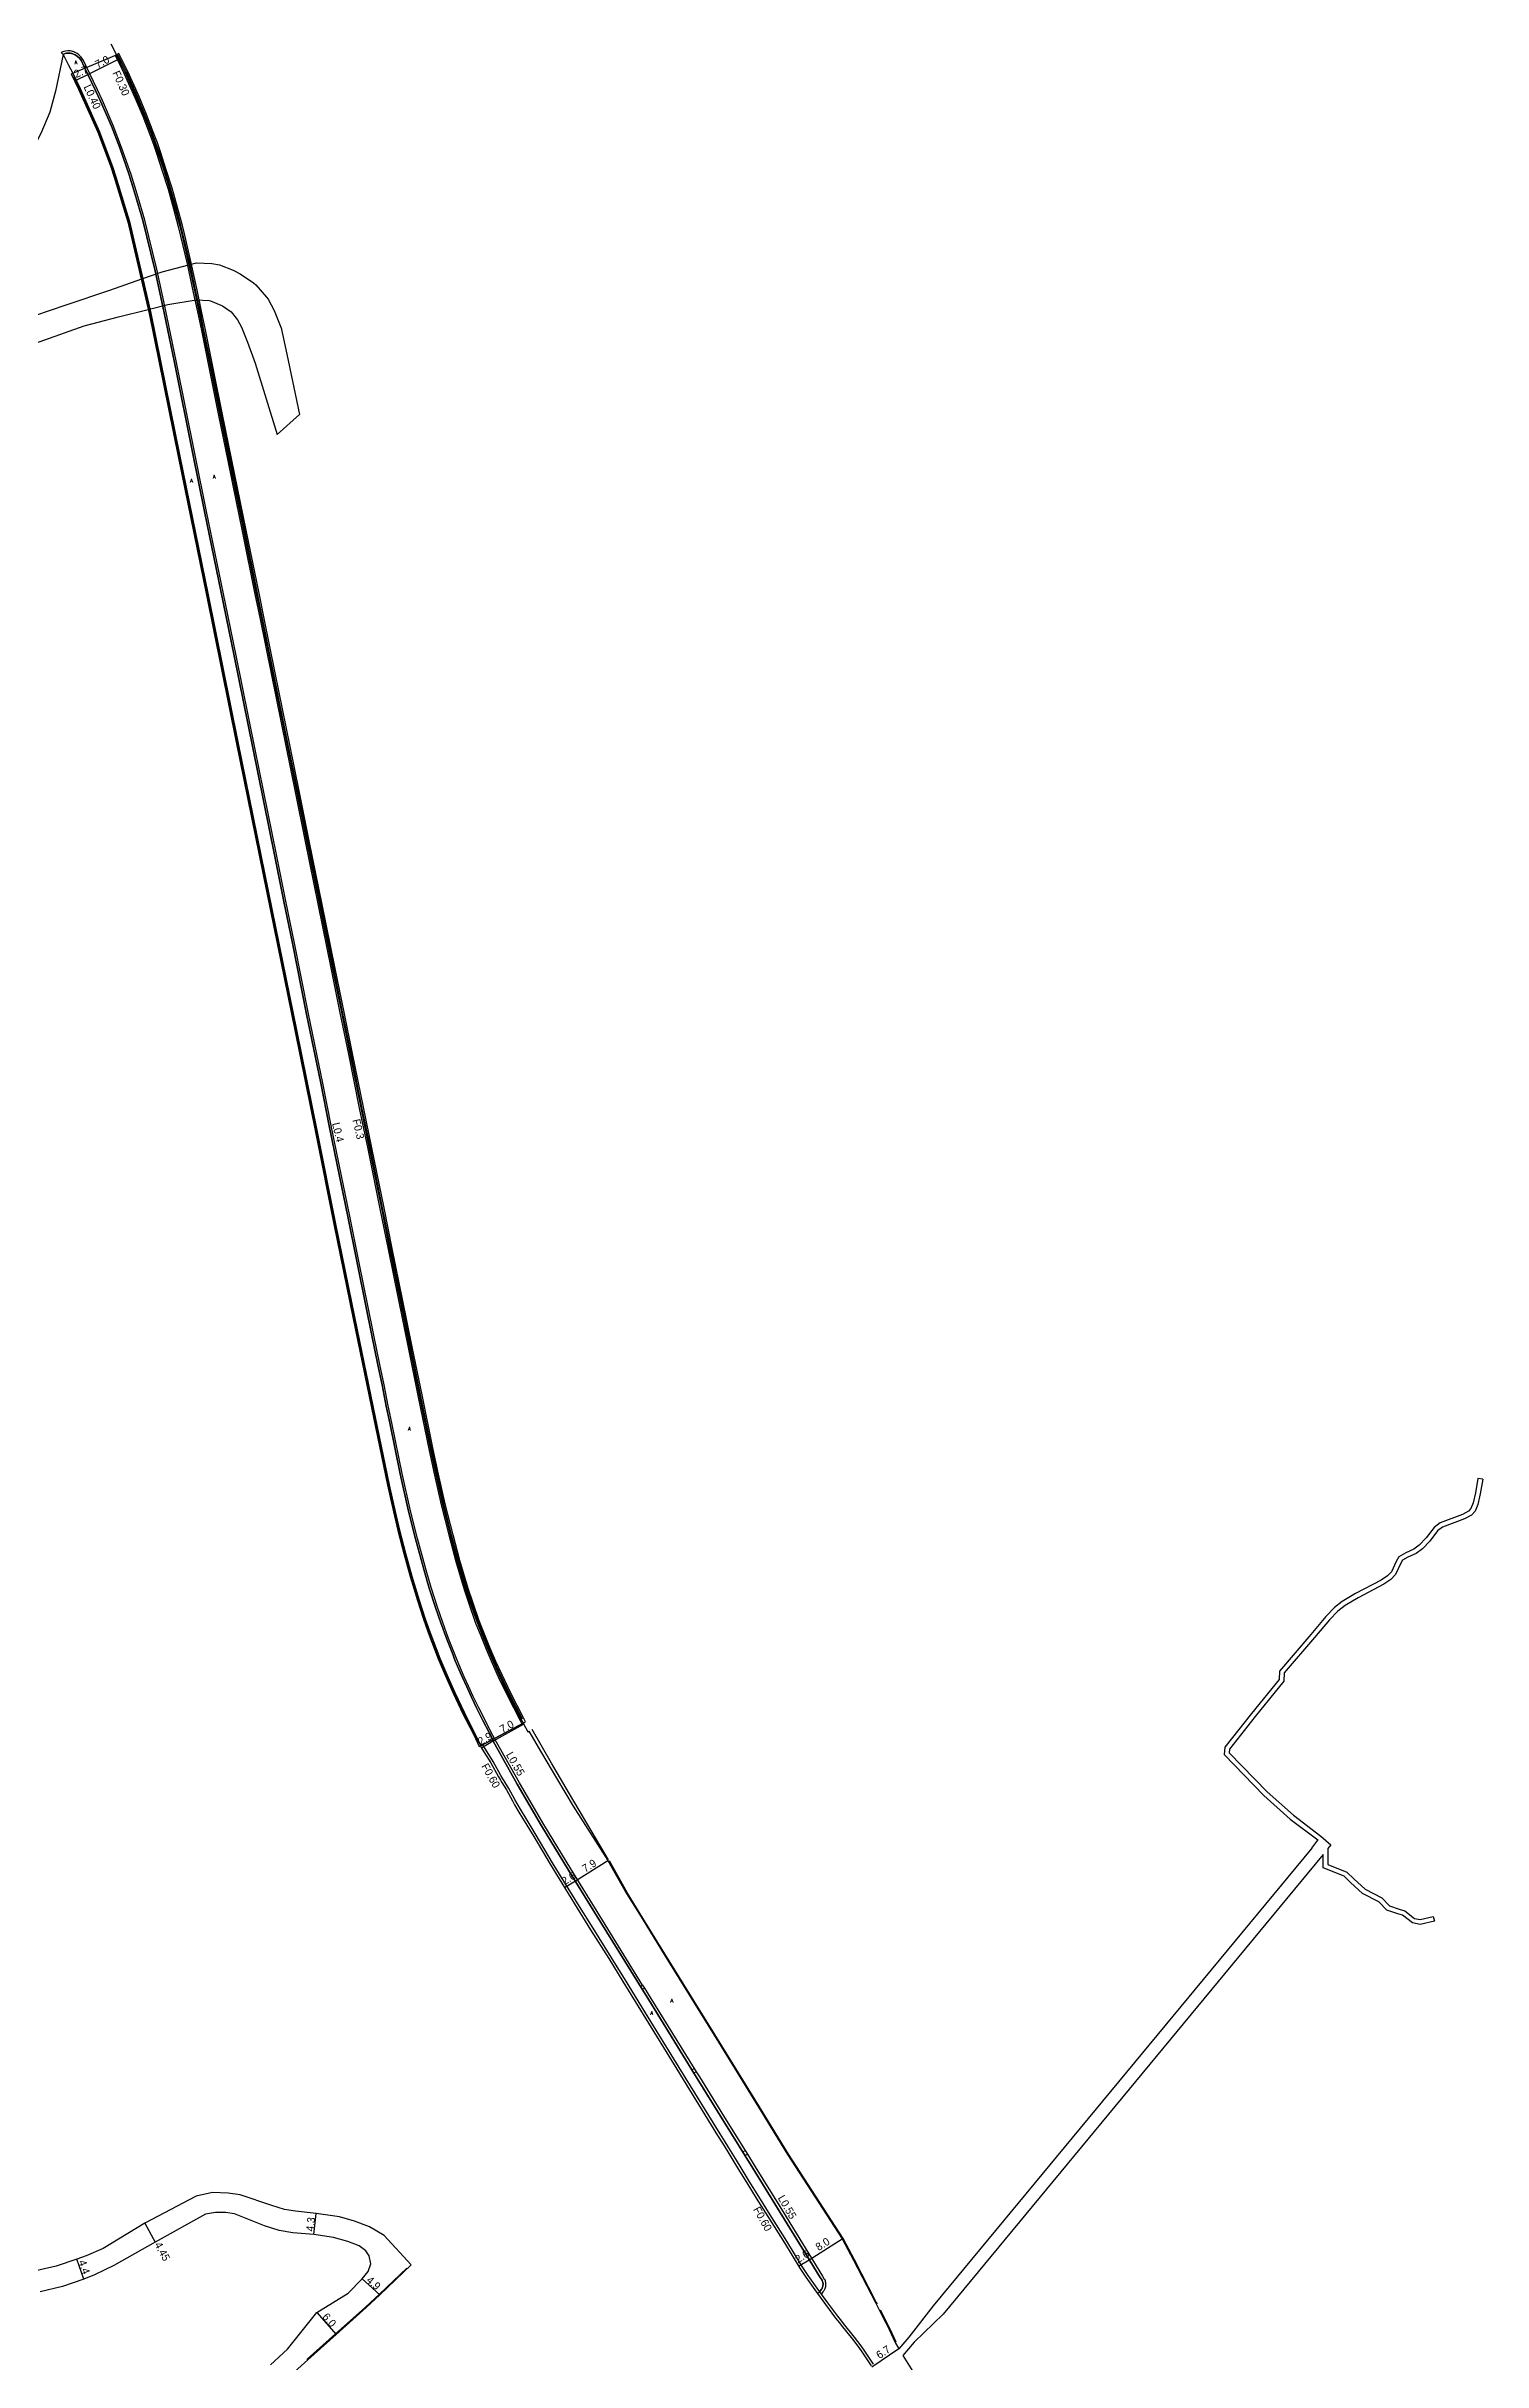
# Model space of a CAD drawing. Header units: metres. Extents: x -16000 to -12000, y -87000 to -84000.
# Drawn here: x -14388.2 to -14093.4, y -85080.6 to -84605.3 of the extents above; entities that cross this region are included whole.
import ezdxf

# ---------------------------------------------------------------- set-up
doc = ezdxf.new("R2010")
doc.units = ezdxf.units.M
doc.header["$LTSCALE"] = 2.5
for name, color, linetype in [('側溝・桝', 7, 'Continuous'), ('幅員', 7, 'Continuous'), ('歩道・分離帯・安全施設', 7, 'Continuous'), ('舗装', 7, 'Continuous'), ('道路', 7, 'Continuous')]:
    doc.layers.add(name, color=color, linetype=linetype)
doc.styles.get("Standard").update_dxf_attribs({"font": ''})
doc.styles.add('YOKO_DECO', font='txt.shx', dxfattribs={"bigfont": 'extfont.shx'})
doc.styles.get('Standard').set_extended_font_data('@MS PGothic')

msp = doc.modelspace()

# ---------------------------------------------------------------- linework, layer by layer
at = {"layer": '側溝・桝'}
for points in [[(-14265.81, -85003.31), (-14275.13, -84988.19), (-14280.54, -84979.44), (-14286.09, -84970.33), (-14291.06, -84961.81), (-14295.79, -84953.45), (-14296.94, -84951.31), (-14298.21, -84948.8), (-14299.44, -84946.39), (-14300.56, -84944.05), (-14301.52, -84941.97), (-14302.41, -84940.01), (-14303.88, -84936.59), (-14304.53, -84934.93), (-14305.62, -84932.2), (-14306.84, -84928.85), (-14307.92, -84925.72), (-14309.21, -84921.73), (-14310.25, -84918.17), (-14312.03, -84911.61), (-14313.43, -84905.95), (-14315.17, -84898.31), (-14317.28, -84887.87), (-14318.01, -84884.41), (-14318.87, -84880.07), (-14319.72, -84875.93), (-14321.01, -84869.58), (-14322.11, -84864.16), (-14324.06, -84854.69), (-14325.89, -84845.48), (-14328.07, -84834.88), (-14329.72, -84826.88), (-14331.46, -84818.15), (-14334.36, -84803.95), (-14337.27, -84789.41), (-14339.01, -84780.81), (-14340.96, -84771.24), (-14345.42, -84749.3), (-14349.23, -84730.37), (-14351.43, -84719.69), (-14355.28, -84700.77), (-14357.69, -84688.92), (-14361.49, -84670.18), (-14363.86, -84658.66), (-14365.51, -84651.07), (-14367.99, -84640.97), (-14369.51, -84635.63), (-14370.78, -84631.6), (-14372.73, -84626.03), (-14374.45, -84621.57), (-14376.67, -84616.42), (-14377.7, -84614.21), (-14380.09, -84609.2), (-14380.63, -84608.05), (-14381.08, -84607.45), (-14381.53, -84607.02), (-14381.89, -84606.77), (-14382.12, -84606.64), (-14382.32, -84606.55), (-14382.34, -84606.54), (-14382.53, -84606.45), (-14382.71, -84606.38), (-14382.82, -84606.35), (-14383.02, -84606.3), (-14383.27, -84606.25), (-14383.76, -84606.22), (-14384.23, -84606.27), (-14384.61, -84606.36), (-14385.14, -84606.56)], [(-14384.75, -84606.96), (-14385.14, -84606.56)], [(-14373.81, -84607.03), (-14374.08, -84607.15), (-14373.2, -84608.9), (-14372.27, -84610.81), (-14370, -84615.83), (-14368.4, -84619.64), (-14366.97, -84623.38), (-14366.21, -84625.4), (-14365.55, -84627.24), (-14364.38, -84630.88), (-14363.21, -84634.63), (-14362.09, -84638.64), (-14361.11, -84642.31), (-14360.63, -84644.25), (-14359.28, -84649.94), (-14358.03, -84655.8), (-14357.16, -84659.82), (-14356.37, -84663.66), (-14354.64, -84672.19), (-14352.91, -84680.72), (-14350.92, -84690.41), (-14349.24, -84698.8), (-14348, -84704.82), (-14345.37, -84717.76), (-14344.31, -84722.9), (-14342.06, -84734.07), (-14339.06, -84748.87), (-14337.06, -84758.66), (-14335.06, -84768.56), (-14332.4, -84781.67), (-14329.81, -84794.47), (-14327.92, -84803.73), (-14326.18, -84812.23), (-14323.96, -84823.27), (-14322.2, -84831.62), (-14319.72, -84843.94), (-14318.03, -84852.27), (-14315.91, -84862.7), (-14313.93, -84872.46), (-14311.85, -84882.64), (-14309.62, -84893.55), (-14308.53, -84898.61), (-14307.14, -84904.75), (-14305.54, -84911.13), (-14304.13, -84916.39), (-14302.41, -84922.13), (-14301.45, -84925.01), (-14300.14, -84928.8), (-14299.03, -84931.59), (-14297.92, -84934.33), (-14296.7, -84937.23), (-14295.42, -84940.01), (-14293.7, -84943.65), (-14290.96, -84949), (-14290.61, -84949.68), (-14290.35, -84949.54)], [(-14218.44, -85081.17), (-14220.33, -85078.25), (-14220.98, -85077.36), (-14222.29, -85075.63), (-14224.56, -85072.77), (-14224.93, -85072.29), (-14225.72, -85071.32), (-14227.78, -85068.53), (-14229.96, -85065.57), (-14231.83, -85062.94), (-14232.78, -85061.52), (-14233.06, -85061.13), (-14236.2, -85055.92), (-14239.6, -85050.52), (-14241.96, -85046.73), (-14243.92, -85043.59), (-14245.38, -85041.19), (-14246.76, -85038.92), (-14247.79, -85037.25), (-14248.87, -85035.48), (-14249.91, -85033.87), (-14258.27, -85020.26), (-14265.19, -85009.05), (-14269.35, -85002.3), (-14272.25, -84997.57), (-14275.98, -84991.63), (-14278.75, -84987.19), (-14284.27, -84978.21), (-14287.62, -84972.53), (-14289.92, -84968.75), (-14290.66, -84967.54), (-14291.57, -84966.03), (-14292.02, -84965.21), (-14293.24, -84962.96), (-14294.19, -84961.42), (-14294.48, -84960.95), (-14294.87, -84960.3), (-14296.46, -84957.39), (-14298.38, -84954.36), (-14298.6, -84953.97), (-14299, -84954.18)], [(-14265.43, -85003.93), (-14264.11, -85006.07), (-14255.23, -85020.45)], [(-14254.82, -85021.12), (-14254.15, -85022.19), (-14248.67, -85031.04), (-14244.79, -85037.29)], [(-14244.31, -85038.06), (-14242.72, -85040.62), (-14237.65, -85048.81), (-14231.72, -85058.48), (-14228.9, -85063.05), (-14228.51, -85063.67), (-14228.44, -85063.8), (-14228.37, -85063.99), (-14228.31, -85064.19), (-14228.27, -85064.4), (-14228.25, -85064.61), (-14228.25, -85064.85), (-14228.27, -85065.07), (-14228.3, -85065.29), (-14228.36, -85065.5), (-14228.43, -85065.71), (-14228.48, -85065.84), (-14228.55, -85065.95), (-14228.62, -85066.07), (-14228.8, -85066.29), (-14229.12, -85066.71)]]:
    msp.add_lwpolyline(points, dxfattribs=at)
for points in [[(-14266.26, -85003.59), (-14265.81, -85003.31), (-14265.43, -85003.93), (-14265.88, -85004.21)], [(-14255.68, -85020.73), (-14255.23, -85020.45), (-14254.82, -85021.12), (-14255.27, -85021.4)], [(-14245.24, -85037.57), (-14244.79, -85037.29), (-14244.31, -85038.06), (-14244.76, -85038.34)]]:
    msp.add_lwpolyline(points, close=True, dxfattribs=at)
at = {"layer": '幅員'}
for points in [[(-14379.65, -84611.08), (-14373.36, -84607.92)], [(-14382.08, -84612.24), (-14379.65, -84611.08)], [(-14296.38, -84953.2), (-14290.22, -84949.79)], [(-14296.38, -84953.2), (-14298.89, -84954.66)], [(-14279.61, -84981.95), (-14272.93, -84977.74)], [(-14281.83, -84983.32), (-14279.61, -84981.95)], [(-14367.97, -85052.2), (-14365.83, -85056.1)], [(-14333.3, -85054.52), (-14332.8, -85050.25)], [(-14231.6, -85059.7), (-14224.82, -85055.44)], [(-14380.46, -85063.71), (-14381.91, -85059.56)], [(-14319.72, -85066.91), (-14323.33, -85063.61)], [(-14233.8, -85061.06), (-14231.6, -85059.7)], [(-14332.65, -85070.52), (-14328.73, -85075.06)], [(-14213.24, -85077.97), (-14218.78, -85081.75)]]:
    msp.add_lwpolyline(points, dxfattribs=at)
at = {"layer": '歩道・分離帯・安全施設'}
for points in [[(-14384.75, -84606.96), (-14384.35, -84606.8), (-14384.04, -84606.72), (-14383.65, -84606.69), (-14383.23, -84606.71), (-14383.03, -84606.75), (-14382.86, -84606.79), (-14382.78, -84606.82), (-14382.63, -84606.88), (-14382.46, -84606.95), (-14382.27, -84607.04), (-14382.07, -84607.16), (-14381.76, -84607.37), (-14381.37, -84607.73), (-14380.99, -84608.25), (-14380.46, -84609.36), (-14378.08, -84614.37), (-14377.05, -84616.57), (-14374.84, -84621.7), (-14373.13, -84626.14), (-14371.18, -84631.7), (-14369.92, -84635.72), (-14368.4, -84641.04), (-14365.92, -84651.12), (-14364.28, -84658.7), (-14361.91, -84670.21), (-14358.11, -84688.96), (-14355.7, -84700.8), (-14351.85, -84719.73), (-14349.65, -84730.41), (-14345.83, -84749.33), (-14341.38, -84771.28), (-14339.43, -84780.85), (-14337.69, -84789.44), (-14334.78, -84803.99), (-14331.87, -84818.18), (-14330.13, -84826.92), (-14328.49, -84834.92), (-14326.3, -84845.51), (-14324.48, -84854.72), (-14322.53, -84864.2), (-14321.43, -84869.62), (-14320.14, -84875.97), (-14319.29, -84880.11), (-14318.43, -84884.45), (-14317.7, -84887.91), (-14315.58, -84898.35), (-14313.85, -84906.01), (-14312.44, -84911.68), (-14310.66, -84918.24), (-14309.61, -84921.81), (-14308.32, -84925.83), (-14307.24, -84928.95), (-14306.02, -84932.32), (-14304.92, -84935.06), (-14304.27, -84936.73), (-14302.79, -84940.16), (-14301.9, -84942.12), (-14300.93, -84944.21), (-14299.81, -84946.56), (-14298.58, -84948.97), (-14297.3, -84951.49), (-14296.38, -84953.2), (-14296.49, -84953.28), (-14291.52, -84962.08), (-14286.54, -84970.6), (-14280.99, -84979.72), (-14275.58, -84988.47), (-14264.56, -85006.35), (-14254.61, -85022.47), (-14249.12, -85031.32), (-14243.17, -85040.9), (-14238.11, -85049.09), (-14232.17, -85058.76), (-14229.35, -85063.33), (-14228.97, -85063.93), (-14228.93, -85064.01), (-14228.88, -85064.15), (-14228.83, -85064.31), (-14228.8, -85064.47), (-14228.78, -85064.64), (-14228.78, -85064.83), (-14228.79, -85065.01), (-14228.82, -85065.18), (-14228.87, -85065.35), (-14228.92, -85065.51), (-14228.96, -85065.6), (-14229.01, -85065.68), (-14229.06, -85065.76), (-14229.22, -85065.97), (-14229.43, -85066.24), (-14229.45, -85066.26)], [(-14229.93, -85066.61), (-14229.45, -85066.26), (-14229.43, -85066.24), (-14229.22, -85065.97), (-14229.06, -85065.76), (-14229.01, -85065.68), (-14228.96, -85065.6), (-14228.92, -85065.51), (-14228.87, -85065.35), (-14228.82, -85065.18), (-14228.79, -85065.01), (-14228.78, -85064.83), (-14228.78, -85064.64), (-14228.8, -85064.47), (-14228.83, -85064.31), (-14228.88, -85064.15), (-14228.93, -85064.01), (-14228.97, -85063.93), (-14229.35, -85063.33), (-14232.17, -85058.76), (-14238.11, -85049.09), (-14243.17, -85040.9), (-14249.12, -85031.32), (-14254.61, -85022.47), (-14264.56, -85006.35), (-14275.58, -84988.47), (-14280.99, -84979.72), (-14286.54, -84970.6), (-14291.52, -84962.08), (-14296.49, -84953.28), (-14296.38, -84953.2), (-14297.3, -84951.49), (-14298.58, -84948.97), (-14299.81, -84946.56), (-14300.93, -84944.21), (-14301.9, -84942.12), (-14302.79, -84940.16), (-14304.27, -84936.73), (-14304.92, -84935.06), (-14306.02, -84932.32), (-14307.24, -84928.95), (-14308.32, -84925.83), (-14309.61, -84921.81), (-14310.66, -84918.24), (-14312.44, -84911.68), (-14313.85, -84906.01), (-14315.58, -84898.35), (-14317.7, -84887.91), (-14318.43, -84884.45), (-14319.29, -84880.11), (-14320.14, -84875.97), (-14321.43, -84869.62), (-14322.53, -84864.2), (-14324.48, -84854.72), (-14326.3, -84845.51), (-14328.49, -84834.92), (-14330.13, -84826.92), (-14331.87, -84818.18), (-14334.78, -84803.99), (-14337.69, -84789.44), (-14339.43, -84780.85), (-14341.38, -84771.28), (-14345.83, -84749.33), (-14349.65, -84730.41), (-14351.85, -84719.73), (-14355.7, -84700.8), (-14358.11, -84688.96), (-14361.91, -84670.21), (-14364.28, -84658.7), (-14365.92, -84651.12), (-14368.4, -84641.04), (-14369.92, -84635.72), (-14371.18, -84631.7), (-14373.13, -84626.14), (-14374.84, -84621.7), (-14377.05, -84616.57), (-14378.08, -84614.37), (-14380.46, -84609.36), (-14380.99, -84608.25), (-14381.37, -84607.73), (-14381.76, -84607.37), (-14382.07, -84607.16), (-14382.27, -84607.04), (-14382.46, -84606.95), (-14382.63, -84606.88), (-14382.78, -84606.82), (-14382.86, -84606.79), (-14383.03, -84606.75), (-14383.23, -84606.71), (-14383.65, -84606.69), (-14384.04, -84606.72), (-14384.35, -84606.8), (-14384.75, -84606.96)], [(-14290.46, -84948.73), (-14293.19, -84943.39), (-14294.92, -84939.76), (-14296.19, -84936.98), (-14297.41, -84934.09), (-14298.52, -84931.35), (-14299.62, -84928.57), (-14300.93, -84924.79), (-14301.88, -84921.91), (-14303.61, -84916.18), (-14305.01, -84910.92), (-14306.62, -84904.55), (-14308, -84898.41), (-14309.09, -84893.36), (-14311.32, -84882.45), (-14313.4, -84872.27), (-14315.38, -84862.51), (-14317.5, -84852.08), (-14319.19, -84843.75), (-14321.67, -84831.43), (-14323.43, -84823.08), (-14325.65, -84812.04), (-14327.39, -84803.54), (-14329.28, -84794.28), (-14331.87, -84781.48), (-14334.53, -84768.37), (-14336.53, -84758.47), (-14338.53, -84748.69), (-14341.53, -84733.88), (-14343.79, -84722.71), (-14344.84, -84717.57), (-14347.47, -84704.63), (-14348.71, -84698.61), (-14350.39, -84690.22), (-14352.38, -84680.53), (-14354.11, -84672), (-14355.84, -84663.47), (-14356.63, -84659.63), (-14357.5, -84655.61), (-14358.75, -84649.75), (-14360.1, -84644.05), (-14360.58, -84642.1), (-14361.57, -84638.43), (-14362.68, -84634.42), (-14363.86, -84630.66), (-14365.03, -84627.01), (-14365.69, -84625.17), (-14366.45, -84623.14), (-14367.89, -84619.4), (-14369.49, -84615.59), (-14371.76, -84610.56), (-14372.69, -84608.64), (-14373.56, -84606.91)], [(-14382.55, -84611.54), (-14380.47, -84616.04), (-14378.12, -84621.24), (-14376.53, -84625.19), (-14374.69, -84630.16), (-14373.36, -84634.23), (-14371.95, -84638.93), (-14370.5, -84644.6), (-14367.58, -84656.93), (-14366.4, -84662.4), (-14363.25, -84678.01), (-14360.11, -84693.43), (-14356.83, -84709.53), (-14354.75, -84719.54), (-14352.65, -84730.24), (-14346.84, -84758.57), (-14344, -84772.73), (-14340.53, -84789.68), (-14336.36, -84810.4), (-14332.34, -84830.25), (-14328.89, -84847.32), (-14325.23, -84865.25), (-14321.96, -84881.12), (-14320.21, -84890.14), (-14318.92, -84896.34), (-14316.78, -84905.9), (-14315.1, -84912.9), (-14313.69, -84918.09), (-14311.45, -84925.4), (-14310.43, -84928.47), (-14307.16, -84937.23), (-14305.25, -84941.62), (-14302.58, -84947.33), (-14299.39, -84953.61)], [(-14272.82, -84977.62), (-14281.52, -84962.89), (-14284.5, -84957.75), (-14288.44, -84950.84)], [(-14217.63, -85068.79), (-14217.84, -85068.39), (-14222.33, -85059.71), (-14224.65, -85055.33), (-14235.87, -85038.01), (-14241.29, -85029.2), (-14250.09, -85014.93), (-14255.2, -85006.62), (-14261.22, -84996.94), (-14266.28, -84988.69), (-14268.92, -84984.42), (-14272.63, -84977.82)], [(-14334.71, -85080.2), (-14334.62, -85080.12), (-14328.83, -85074.95), (-14322.65, -85069.43), (-14319.82, -85066.8), (-14314.22, -85061.47)], [(-14213.78, -85076.65), (-14215.02, -85073.95), (-14215.69, -85072.6), (-14216.95, -85070.05)]]:
    msp.add_lwpolyline(points, dxfattribs=at)
at = {"layer": '舗装'}
for points in [[(-14382.75, -84610.82), (-14373.81, -84607.03)], [(-14299, -84954.18), (-14290.35, -84949.54)]]:
    msp.add_lwpolyline(points, dxfattribs=at)
at = {"layer": '道路'}
for points in [[(-14384.75, -84606.96), (-14386.33, -84614.5), (-14387.49, -84618.82), (-14389.32, -84623.22), (-14391.51, -84627.45), (-14399.28, -84634.12)], [(-14384.75, -84606.96), (-14383.69, -84608.99), (-14382.75, -84610.82), (-14381.27, -84613.94), (-14377.28, -84622.82), (-14374.62, -84629.94), (-14373.9, -84632.06), (-14371.71, -84639.25), (-14371.12, -84641.27), (-14366.74, -84660.08), (-14360.78, -84689.44), (-14354.99, -84717.91), (-14348.86, -84748.07), (-14342.56, -84779), (-14336.85, -84807.21), (-14332.6, -84828.17), (-14328.81, -84847.02), (-14324.85, -84866.48), (-14320.72, -84886.73), (-14317.84, -84900.61), (-14316.59, -84906.11), (-14315.72, -84909.9), (-14314.48, -84914.66), (-14313.2, -84919.36), (-14311.69, -84924.27), (-14310.49, -84927.91), (-14309.47, -84930.8), (-14307.43, -84936.21), (-14306.02, -84939.58), (-14305.46, -84940.8), (-14304.36, -84943.26), (-14302.37, -84947.46), (-14300.3, -84951.53), (-14299.82, -84952.52), (-14299, -84954.18), (-14299.1, -84954.23), (-14298.89, -84954.66), (-14296.98, -84957.69), (-14295.39, -84960.59), (-14294.99, -84961.26), (-14294.7, -84961.74), (-14293.76, -84963.26), (-14292.54, -84965.5), (-14292.09, -84966.33), (-14291.18, -84967.85), (-14290.43, -84969.06), (-14288.13, -84972.83), (-14284.79, -84978.51), (-14279.26, -84987.51), (-14276.49, -84991.95), (-14272.76, -84997.89), (-14269.86, -85002.61), (-14265.7, -85009.36), (-14258.78, -85020.57), (-14250.42, -85034.19), (-14249.38, -85035.8), (-14248.3, -85037.56), (-14247.27, -85039.24), (-14245.89, -85041.5), (-14244.43, -85043.9), (-14242.47, -85047.05), (-14240.1, -85050.84), (-14236.71, -85056.24), (-14233.56, -85061.46), (-14233.27, -85061.86), (-14232.32, -85063.28), (-14230.44, -85065.92)], [(-14374.98, -84604.76), (-14373.81, -84607.03), (-14372.94, -84608.77), (-14372, -84610.69), (-14369.73, -84615.72), (-14368.13, -84619.53), (-14366.69, -84623.28), (-14365.94, -84625.3), (-14365.27, -84627.15), (-14364.1, -84630.79), (-14362.93, -84634.55), (-14361.81, -84638.56), (-14360.82, -84642.23), (-14360.34, -84644.18), (-14358.99, -84649.88), (-14357.74, -84655.74), (-14356.88, -84659.76), (-14356.09, -84663.61), (-14354.36, -84672.13), (-14352.63, -84680.66), (-14350.64, -84690.36), (-14348.96, -84698.74), (-14347.72, -84704.76), (-14345.09, -84717.7), (-14344.03, -84722.84), (-14341.77, -84734.02), (-14338.77, -84748.82), (-14336.78, -84758.6), (-14334.77, -84768.5), (-14332.12, -84781.61), (-14329.52, -84794.41), (-14327.63, -84803.67), (-14325.89, -84812.17), (-14323.67, -84823.21), (-14321.92, -84831.56), (-14319.43, -84843.88), (-14317.74, -84852.21), (-14315.62, -84862.64), (-14313.64, -84872.4), (-14311.57, -84882.58), (-14309.33, -84893.49), (-14308.25, -84898.54), (-14306.86, -84904.68), (-14305.25, -84911.06), (-14303.85, -84916.31), (-14302.13, -84922.04), (-14301.17, -84924.92), (-14299.86, -84928.7), (-14298.76, -84931.48), (-14297.65, -84934.22), (-14296.43, -84937.11), (-14295.16, -84939.89), (-14293.44, -84943.52), (-14290.7, -84948.86), (-14290.35, -84949.54), (-14289.38, -84951.31)], [(-14368.57, -84653.06), (-14364.44, -84651.62), (-14358.95, -84650.18)], [(-14358.95, -84650.18), (-14357.38, -84649.77), (-14354.22, -84649.88), (-14352.67, -84650.18), (-14349.82, -84651.23), (-14348.38, -84651.98), (-14345.64, -84653.84), (-14345.16, -84654.26), (-14342.98, -84656.76), (-14342.65, -84657.23), (-14341.44, -84659.54), (-14341.3, -84659.85), (-14339.95, -84663.27), (-14339.91, -84663.4), (-14338.83, -84668.52), (-14336.25, -84680.87)], [(-14395.78, -84661.92), (-14393.79, -84661.68), (-14384.13, -84658.38), (-14375.12, -84655.35), (-14368.57, -84653.06)], [(-14397.55, -84668.78), (-14380.41, -84662.66), (-14373.34, -84660.82), (-14367.26, -84659.29)], [(-14367.26, -84659.29), (-14363.26, -84658.29), (-14357.44, -84657.37)], [(-14357.44, -84657.37), (-14354.77, -84657.49), (-14354.49, -84657.55), (-14352.36, -84658.4), (-14352.04, -84658.57), (-14350.27, -84659.83), (-14348.93, -84661.42), (-14348.14, -84662.95), (-14346.92, -84666.06), (-14345.35, -84670.37), (-14340.84, -84685.01)], [(-14340.84, -84685.01), (-14336.25, -84680.87)], [(-14094.38, -84899.29), (-14094.86, -84902.26), (-14095.36, -84904.35), (-14095.79, -84905.49), (-14096.31, -84906.06), (-14097.55, -84906.7), (-14102.09, -84908.44), (-14103.34, -84909.37), (-14104.98, -84911.51), (-14106.4, -84912.98), (-14107.55, -84913.84), (-14109.16, -84914.57), (-14110.62, -84915.37), (-14111.17, -84916.38), (-14112.13, -84918.46), (-14112.91, -84919.28), (-14114.21, -84920.17), (-14119.46, -84922.95), (-14122.2, -84924.59), (-14123.78, -84925.81), (-14125.55, -84927.68), (-14128.66, -84931.34), (-14135.11, -84938.86), (-14135.17, -84940.58), (-14140.85, -84947.57), (-14146.3, -84954.47), (-14146.47, -84956.01), (-14138.34, -84964.41), (-14132.87, -84969.24), (-14127.24, -84973.53), (-14127.21, -84973.55)], [(-14093.39, -84899.46), (-14093.88, -84902.46), (-14094.4, -84904.64), (-14094.92, -84906.03), (-14095.68, -84906.86), (-14097.13, -84907.62), (-14101.61, -84909.33), (-14102.63, -84910.09), (-14104.22, -84912.16), (-14105.73, -84913.73), (-14107.04, -84914.71), (-14108.72, -84915.46), (-14109.88, -84916.1), (-14110.27, -84916.83), (-14111.29, -84919.03), (-14112.25, -84920.04), (-14113.7, -84921.03), (-14118.97, -84923.82), (-14121.64, -84925.42), (-14123.1, -84926.55), (-14124.81, -84928.35), (-14127.91, -84931.99), (-14134.12, -84939.25), (-14134.19, -84940.95), (-14140.08, -84948.21), (-14145.34, -84954.87), (-14145.43, -84955.65), (-14137.65, -84963.68), (-14132.23, -84968.47), (-14126.61, -84972.75), (-14124.53, -84974.51), (-14125.14, -84975.27), (-14125.15, -84978.56), (-14121.27, -84980.13), (-14119.84, -84981.53), (-14117.5, -84983.66), (-14114.1, -84985.44), (-14112.49, -84987.04), (-14110.52, -84987.74), (-14109.37, -84988.05), (-14107.36, -84989.62), (-14106.24, -84989.85), (-14103.54, -84989.21)], [(-14093.39, -84899.46), (-14094.38, -84899.29)], [(-14289.38, -84951.31), (-14289.17, -84951.19), (-14286.59, -84955.63), (-14283.49, -84960.82), (-14280.04, -84966.6), (-14272.93, -84977.74), (-14269.1, -84984.53), (-14266.46, -84988.79), (-14261.4, -84997.04), (-14255.38, -85006.73), (-14250.26, -85015.04), (-14241.47, -85029.3), (-14236.05, -85038.11), (-14224.82, -85055.44), (-14222.51, -85059.81), (-14218.02, -85068.48), (-14217.82, -85068.88), (-14217.16, -85070.11), (-14215.9, -85072.66), (-14215.23, -85074.01), (-14213.99, -85076.71), (-14213.24, -85077.97)], [(-14128.46, -84975.18), (-14127.21, -84973.55)], [(-14128.46, -84975.18), (-14206.15, -85069.15)], [(-14128.46, -84975.18), (-14206.15, -85069.15)], [(-14126.45, -84976.9), (-14204.14, -85070.87)], [(-14126.45, -84976.9), (-14204.14, -85070.87)], [(-14126.14, -84976.52), (-14126.45, -84976.9)], [(-14103.31, -84990.18), (-14106.23, -84990.87), (-14107.79, -84990.55), (-14109.83, -84988.96), (-14110.82, -84988.7), (-14113.04, -84987.91), (-14114.7, -84986.25), (-14118.08, -84984.49), (-14120.53, -84982.26), (-14121.83, -84980.99), (-14126.15, -84979.23), (-14126.14, -84976.52)], [(-14103.54, -84989.21), (-14103.31, -84990.18)], [(-14339.24, -85084.47), (-14334.52, -85080.24), (-14328.73, -85075.06), (-14322.55, -85069.54), (-14319.72, -85066.91), (-14313.28, -85060.78), (-14318.82, -85054.75), (-14321.83, -85052.93), (-14324.92, -85051.76), (-14328, -85050.93), (-14332.8, -85050.25), (-14337.02, -85049.77), (-14339.32, -85049.37), (-14341.9, -85048.55), (-14348.39, -85046.36), (-14350.86, -85046.01), (-14354.09, -85045.92), (-14357.44, -85046.65), (-14367.97, -85052.2), (-14376.51, -85057.41), (-14380, -85058.89), (-14381.91, -85059.56), (-14386.17, -85061.05), (-14391.86, -85062.31)], [(-14342.15, -85081.31), (-14338.69, -85078.07), (-14332.65, -85070.52), (-14326.27, -85066.6), (-14323.33, -85063.61), (-14322.14, -85062.1), (-14321.61, -85060.52), (-14321.93, -85058.89), (-14322.63, -85057.88), (-14323.99, -85056.87), (-14326.31, -85055.99), (-14329.22, -85055.17), (-14333.3, -85054.52), (-14337.58, -85054.19), (-14340.38, -85053.7), (-14343.39, -85052.74), (-14349.59, -85050.29), (-14351.39, -85049.98), (-14353.48, -85049.98), (-14355.55, -85050.33), (-14365.83, -85056.1), (-14374.31, -85060.91), (-14378.28, -85062.82), (-14380.46, -85063.71), (-14384.89, -85065.21), (-14389.48, -85066.32)], [(-14230.44, -85065.92), (-14228.26, -85068.88), (-14226.19, -85071.69), (-14225.4, -85072.67), (-14225.03, -85073.14), (-14222.76, -85075.99), (-14221.46, -85077.72), (-14220.82, -85078.59), (-14218.93, -85081.52)], [(-14206.15, -85069.15), (-14211.15, -85075.6), (-14213.24, -85077.97)], [(-14204.14, -85070.87), (-14210.06, -85076.65), (-14212.43, -85079.34)], [(-14212.43, -85079.34), (-14209.65, -85083.74), (-14209.17, -85084.15), (-14206.81, -85088.75), (-14204.34, -85093.58)]]:
    msp.add_lwpolyline(points, dxfattribs=at)
for points in [[(-14373.81, -84607.03), (-14372.94, -84608.77), (-14372, -84610.69), (-14369.73, -84615.72), (-14368.13, -84619.53), (-14366.69, -84623.28), (-14365.94, -84625.3), (-14365.27, -84627.15), (-14364.1, -84630.79), (-14362.93, -84634.55), (-14361.81, -84638.56), (-14360.82, -84642.23), (-14360.34, -84644.18), (-14358.99, -84649.88), (-14357.74, -84655.74), (-14356.88, -84659.76), (-14356.09, -84663.61), (-14354.36, -84672.13), (-14352.63, -84680.66), (-14350.64, -84690.36), (-14348.96, -84698.74), (-14347.72, -84704.76), (-14345.09, -84717.7), (-14344.03, -84722.84), (-14341.77, -84734.02), (-14338.77, -84748.82), (-14336.78, -84758.6), (-14334.77, -84768.5), (-14332.12, -84781.61), (-14329.52, -84794.41), (-14327.63, -84803.67), (-14325.89, -84812.17), (-14323.67, -84823.21), (-14321.92, -84831.56), (-14319.43, -84843.88), (-14317.74, -84852.21), (-14315.62, -84862.64), (-14313.64, -84872.4), (-14311.57, -84882.58), (-14309.33, -84893.49), (-14308.25, -84898.54), (-14306.86, -84904.68), (-14305.25, -84911.06), (-14303.85, -84916.31), (-14302.13, -84922.04), (-14301.17, -84924.92), (-14299.86, -84928.7), (-14298.76, -84931.48), (-14297.65, -84934.22), (-14296.43, -84937.11), (-14295.16, -84939.89), (-14293.44, -84943.52), (-14290.7, -84948.86), (-14290.35, -84949.54), (-14299, -84954.18), (-14299.82, -84952.52), (-14300.3, -84951.53), (-14302.37, -84947.46), (-14304.36, -84943.26), (-14305.46, -84940.8), (-14306.02, -84939.58), (-14307.43, -84936.21), (-14309.47, -84930.8), (-14310.49, -84927.91), (-14311.69, -84924.27), (-14313.2, -84919.36), (-14314.48, -84914.66), (-14315.72, -84909.9), (-14316.59, -84906.11), (-14317.84, -84900.61), (-14320.72, -84886.73), (-14324.85, -84866.48), (-14328.81, -84847.02), (-14332.6, -84828.17), (-14336.85, -84807.21), (-14342.56, -84779), (-14348.86, -84748.07), (-14354.99, -84717.91), (-14360.78, -84689.44), (-14366.74, -84660.08), (-14371.12, -84641.27), (-14371.71, -84639.25), (-14373.9, -84632.06), (-14374.62, -84629.94), (-14377.28, -84622.82), (-14381.27, -84613.94), (-14382.75, -84610.82)], [(-14373.81, -84607.03), (-14372.94, -84608.77), (-14372, -84610.69), (-14369.73, -84615.72), (-14368.13, -84619.53), (-14366.69, -84623.28), (-14365.94, -84625.3), (-14365.27, -84627.15), (-14364.1, -84630.79), (-14362.93, -84634.55), (-14361.81, -84638.56), (-14360.82, -84642.23), (-14360.34, -84644.18), (-14358.99, -84649.88), (-14357.74, -84655.74), (-14356.88, -84659.76), (-14356.09, -84663.61), (-14354.36, -84672.13), (-14352.63, -84680.66), (-14350.64, -84690.36), (-14348.96, -84698.74), (-14347.72, -84704.76), (-14345.09, -84717.7), (-14344.03, -84722.84), (-14341.77, -84734.02), (-14338.77, -84748.82), (-14336.78, -84758.6), (-14334.77, -84768.5), (-14332.12, -84781.61), (-14329.52, -84794.41), (-14327.63, -84803.67), (-14325.89, -84812.17), (-14323.67, -84823.21), (-14321.92, -84831.56), (-14319.43, -84843.88), (-14317.74, -84852.21), (-14315.62, -84862.64), (-14313.64, -84872.4), (-14311.57, -84882.58), (-14309.33, -84893.49), (-14308.25, -84898.54), (-14306.86, -84904.68), (-14305.25, -84911.06), (-14303.85, -84916.31), (-14302.13, -84922.04), (-14301.17, -84924.92), (-14299.86, -84928.7), (-14298.76, -84931.48), (-14297.65, -84934.22), (-14296.43, -84937.11), (-14295.16, -84939.89), (-14293.44, -84943.52), (-14290.7, -84948.86), (-14290.35, -84949.54), (-14289.85, -84949.28), (-14290.2, -84948.61), (-14292.93, -84943.27), (-14294.64, -84939.65), (-14295.91, -84936.88), (-14297.13, -84934), (-14298.24, -84931.27), (-14299.33, -84928.51), (-14300.63, -84924.74), (-14301.59, -84921.87), (-14303.31, -84916.15), (-14304.7, -84910.91), (-14306.31, -84904.55), (-14307.69, -84898.42), (-14308.78, -84893.38), (-14311.01, -84882.47), (-14313.09, -84872.29), (-14315.07, -84862.53), (-14317.18, -84852.1), (-14318.88, -84843.77), (-14321.36, -84831.45), (-14323.12, -84823.1), (-14325.33, -84812.06), (-14327.07, -84803.56), (-14328.96, -84794.3), (-14331.56, -84781.5), (-14334.22, -84768.38), (-14336.22, -84758.49), (-14338.21, -84748.7), (-14341.21, -84733.9), (-14343.47, -84722.73), (-14344.53, -84717.58), (-14347.16, -84704.65), (-14348.4, -84698.63), (-14350.08, -84690.24), (-14352.07, -84680.55), (-14353.8, -84672.02), (-14355.53, -84663.49), (-14356.32, -84659.64), (-14357.19, -84655.62), (-14358.44, -84649.75), (-14359.79, -84644.05), (-14360.27, -84642.09), (-14361.26, -84638.41), (-14362.38, -84634.39), (-14363.56, -84630.62), (-14364.74, -84626.96), (-14365.4, -84625.1), (-14366.16, -84623.07), (-14367.61, -84619.32), (-14369.21, -84615.49), (-14371.49, -84610.45), (-14372.43, -84608.52), (-14373.3, -84606.77)], [(-14299.32, -84954.34), (-14299, -84954.18), (-14299.82, -84952.52), (-14300.3, -84951.53), (-14302.37, -84947.46), (-14304.36, -84943.26), (-14305.46, -84940.8), (-14306.02, -84939.58), (-14307.43, -84936.21), (-14309.47, -84930.8), (-14310.49, -84927.91), (-14311.69, -84924.27), (-14313.2, -84919.36), (-14314.48, -84914.66), (-14315.72, -84909.9), (-14316.59, -84906.11), (-14317.84, -84900.61), (-14320.72, -84886.73), (-14324.85, -84866.48), (-14328.81, -84847.02), (-14332.6, -84828.17), (-14336.85, -84807.21), (-14342.56, -84779), (-14348.86, -84748.07), (-14354.99, -84717.91), (-14360.78, -84689.44), (-14366.74, -84660.08), (-14371.12, -84641.27), (-14371.71, -84639.25), (-14373.9, -84632.06), (-14374.62, -84629.94), (-14377.28, -84622.82), (-14381.27, -84613.94), (-14382.75, -84610.82), (-14383.07, -84610.97), (-14381.58, -84614.08), (-14377.6, -84622.95), (-14374.95, -84630.05), (-14374.23, -84632.17), (-14372.05, -84639.35), (-14371.46, -84641.35), (-14367.08, -84660.15), (-14361.12, -84689.51), (-14355.33, -84717.98), (-14349.21, -84748.14), (-14342.9, -84779.07), (-14337.19, -84807.28), (-14332.94, -84828.24), (-14329.15, -84847.09), (-14325.19, -84866.55), (-14321.06, -84886.8), (-14318.18, -84900.68), (-14316.93, -84906.19), (-14316.06, -84909.98), (-14314.81, -84914.75), (-14313.53, -84919.46), (-14312.02, -84924.38), (-14310.82, -84928.02), (-14309.79, -84930.92), (-14307.75, -84936.33), (-14306.33, -84939.72), (-14305.77, -84940.95), (-14304.68, -84943.4), (-14302.68, -84947.61), (-14300.61, -84951.68), (-14300.13, -84952.68)]]:
    msp.add_lwpolyline(points, close=True, dxfattribs=at)

# ---------------------------------------------------------------- texts
at = {"layer": '側溝・桝'}
for s, rotation, p in [('F0.30', 294, (-14374.66, -84610.74)), ('L0.40', 295, (-14380.58, -84613.62)), ('L0.4', 283.0699, (-14329.56, -84826.43)), ('F0.3', 283.0699, (-14325.37, -84825.72)), ('F0.60', 299, (-14298.95, -84958.37)), ('L0.55', 300, (-14293.91, -84956.03)), ('F0.60', 299, (-14243.16, -85049.36)), ('L0.55', 300, (-14238.12, -85047.02))]:
    msp.add_text(s, height=1.6, rotation=rotation, dxfattribs=at).set_placement(p)
at = {"layer": '幅員'}
for s, rotation, p in [('7.0', 27, (-14377.66, -84609.85)), ('2.7', 25, (-14382.05, -84611.84)), ('7.0', 29, (-14294.58, -84951.65)), ('2.9', 30.0429, (-14299.03, -84954.15)), ('7.9', 32, (-14277.58, -84980.27)), ('2.6', 32, (-14281.81, -84982.86)), ('4.3', 83.3202, (-14333.34, -85053.97)), ('4.45', 298.7745, (-14366.05, -85056.6)), ('2.6', 32, (-14233.9, -85060.48)), ('8.0', 32, (-14229.67, -85057.95)), ('4.4', 289.2476, (-14381.62, -85060.09)), ('4.9', 317.5584, (-14322.64, -85064.11)), ('6.0', 310.8493, (-14331.66, -85071.51)), ('6.7', 34.2877, (-14217.18, -85080.15))]:
    msp.add_text(s, height=1.6, rotation=rotation, dxfattribs=at).set_placement(p)
at = {"layer": '舗装', "style": 'YOKO_DECO'}
for p in [(-14382.4, -84608.96, 428.84), (-14354, -84693.99, 423.31), (-14358.69, -84694.83, 423.31), (-14313.97, -84889.48, 410.47), (-14260.08, -85006.89, 401.3), (-14264.22, -85009.43, 401.54)]:
    msp.add_text('A', height=0.75, dxfattribs=at).set_placement(p)

doc.saveas('drawing.dxf')
